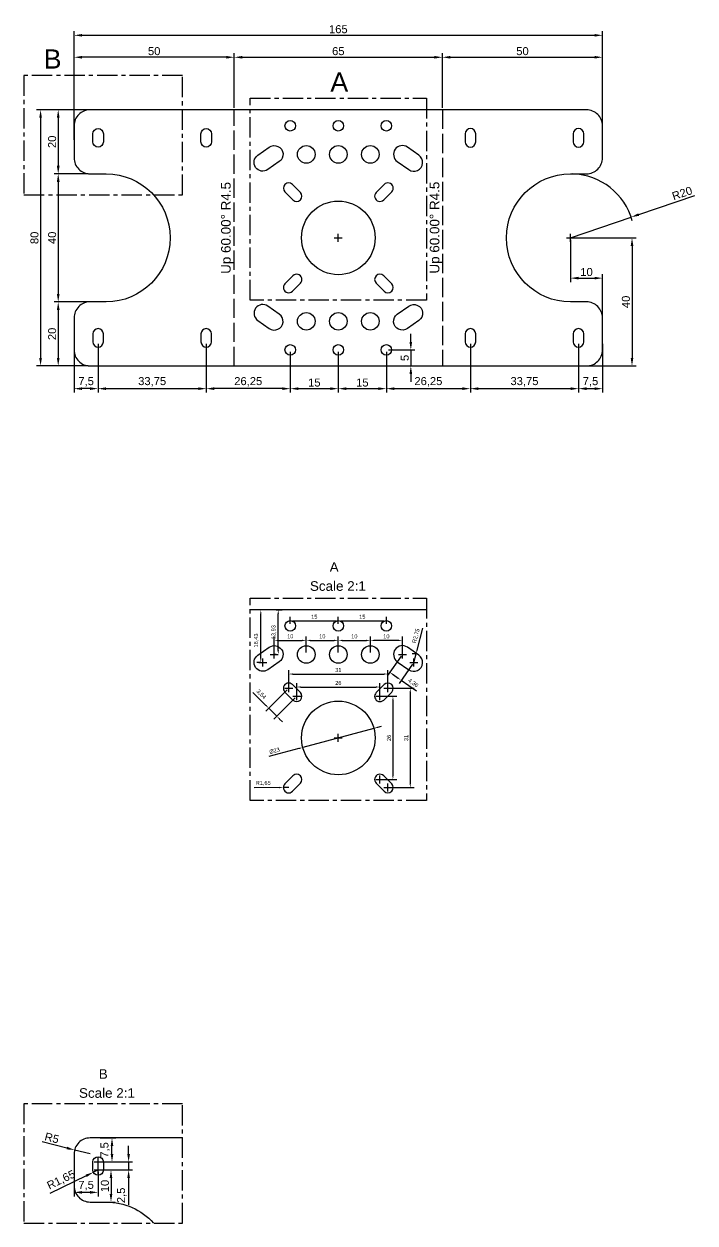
# Model space of a CAD drawing. Header units: millimetres. Extents: x -1183 to 567, y -229 to 859.
# Drawn here: x 357 to 566.5, y -189 to 185.5 of the extents above; entities that cross this region are included whole.
import ezdxf

# ---------------------------------------------------------------- set-up
doc = ezdxf.new("R2010")
doc.units = ezdxf.units.MM
doc.linetypes.add('ACAD_ISO02W100', pattern=[15, 12, -3])
doc.linetypes.add('CENTER', pattern=[50.8, 31.75, -6.35, 6.35, -6.35])
doc.layers.add('BORDER', color=7, linetype='Continuous')
doc.styles.get("Standard").update_dxf_attribs({"font": 'arial.ttf'})
doc.dimstyles.new('ISO-25', dxfattribs={"dimtxt": 2.5, "dimasz": 2.5, "dimexe": 1.25, "dimexo": 0.625, "dimtad": 1, "dimtxsty": 'Standard', "dimcen": 2.5, "dimadec": 0, "dimazin": 0, "dimtfac": 1, "dimtmove": 0, "dimatfit": 3, "dimfxl": 1, "dimarcsym": 0})

# ---------------------------------------------------------------- blocks, each defined once
blk = doc.blocks.new('*D32')
at = {"color": 0, "lineweight": -2}
for p, q in [((377.02, 158.7), (360.93, 158.7)), ((362.18, 156.2), (362.18, 81.2)), ((377.02, 78.7), (360.93, 78.7))]:
    blk.add_line(p, q, dxfattribs=at)
at = {"color": 0}
for points in [[(362.6, 156.2), (361.76, 156.2), (362.18, 158.7)], [(361.76, 81.2), (362.6, 81.2), (362.18, 78.7)]]:
    blk.add_solid(points, dxfattribs=at)
at = {"layer": 'Defpoints', "color": 0}
for p in [(377.65, 158.7), (362.18, 78.7), (377.65, 78.7)]:
    blk.add_point(p, dxfattribs=at)
at = {"color": 0, "insert": (360.28, 118.7), "char_height": 2.5, "attachment_point": 5, "rotation": 90}
blk.add_mtext('80', dxfattribs=at)
blk = doc.blocks.new('*D33')
at = {"color": 0, "lineweight": -2}
for p, q in [((377.02, 158.7), (366.44, 158.7)), ((367.69, 156.2), (367.69, 141.2)), ((377.02, 138.7), (366.44, 138.7))]:
    blk.add_line(p, q, dxfattribs=at)
at = {"color": 0}
for points in [[(368.11, 156.2), (367.27, 156.2), (367.69, 158.7)], [(367.27, 141.2), (368.11, 141.2), (367.69, 138.7)]]:
    blk.add_solid(points, dxfattribs=at)
at = {"layer": 'Defpoints', "color": 0}
for p in [(377.65, 158.7), (367.69, 138.7), (377.65, 138.7)]:
    blk.add_point(p, dxfattribs=at)
at = {"color": 0, "insert": (365.79, 148.7), "char_height": 2.5, "attachment_point": 5, "rotation": 90}
blk.add_mtext('20', dxfattribs=at)
blk = doc.blocks.new('*D34')
at = {"color": 0, "lineweight": -2}
for p, q in [((377.02, 138.7), (366.44, 138.7)), ((367.69, 136.2), (367.69, 101.2)), ((377.02, 98.7), (366.44, 98.7))]:
    blk.add_line(p, q, dxfattribs=at)
at = {"color": 0}
for points in [[(368.11, 136.2), (367.27, 136.2), (367.69, 138.7)], [(367.27, 101.2), (368.11, 101.2), (367.69, 98.7)]]:
    blk.add_solid(points, dxfattribs=at)
at = {"layer": 'Defpoints', "color": 0}
for p in [(377.65, 138.7), (367.69, 98.7), (377.65, 98.7)]:
    blk.add_point(p, dxfattribs=at)
at = {"color": 0, "insert": (365.79, 118.7), "char_height": 2.5, "attachment_point": 5, "rotation": 90}
blk.add_mtext('40', dxfattribs=at)
blk = doc.blocks.new('*D35')
at = {"color": 0, "lineweight": -2}
for p, q in [((377.02, 98.7), (366.44, 98.7)), ((367.69, 96.2), (367.69, 81.2)), ((377.02, 78.7), (366.44, 78.7))]:
    blk.add_line(p, q, dxfattribs=at)
at = {"color": 0}
for points in [[(368.11, 96.2), (367.27, 96.2), (367.69, 98.7)], [(367.27, 81.2), (368.11, 81.2), (367.69, 78.7)]]:
    blk.add_solid(points, dxfattribs=at)
at = {"layer": 'Defpoints', "color": 0}
for p in [(377.65, 98.7), (367.69, 78.7), (377.65, 78.7)]:
    blk.add_point(p, dxfattribs=at)
at = {"color": 0, "insert": (365.79, 88.7), "char_height": 2.5, "attachment_point": 5, "rotation": 90}
blk.add_mtext('20', dxfattribs=at)
blk = doc.blocks.new('*D36')
at = {"color": 0, "lineweight": -2}
for p, q in [((372.65, 149.33), (372.65, 183.21)), ((375.15, 181.96), (535.15, 181.96)), ((537.65, 149.33), (537.65, 183.21))]:
    blk.add_line(p, q, dxfattribs=at)
at = {"color": 0}
for points in [[(375.15, 182.38), (375.15, 181.55), (372.65, 181.96)], [(535.15, 181.55), (535.15, 182.38), (537.65, 181.96)]]:
    blk.add_solid(points, dxfattribs=at)
at = {"layer": 'Defpoints', "color": 0}
for p in [(537.65, 181.96), (372.65, 148.7), (537.65, 148.7)]:
    blk.add_point(p, dxfattribs=at)
at = {"color": 0, "insert": (455.15, 183.86), "char_height": 2.5, "attachment_point": 5}
blk.add_mtext('165', dxfattribs=at)
blk = doc.blocks.new('*D37')
at = {"color": 0, "lineweight": -2}
for p, q in [((372.65, 149.95), (372.65, 176.36)), ((422.65, 159.33), (422.65, 176.36)), ((420.15, 175.11), (375.15, 175.11))]:
    blk.add_line(p, q, dxfattribs=at)
at = {"color": 0}
for points in [[(375.15, 175.52), (375.15, 174.69), (372.65, 175.11)], [(420.15, 174.69), (420.15, 175.52), (422.65, 175.11)]]:
    blk.add_solid(points, dxfattribs=at)
at = {"layer": 'Defpoints', "color": 0}
for p in [(372.65, 175.11), (422.65, 158.7), (372.65, 149.33)]:
    blk.add_point(p, dxfattribs=at)
at = {"color": 0, "insert": (397.65, 177.01), "char_height": 2.5, "attachment_point": 5}
blk.add_mtext('50', dxfattribs=at)
blk = doc.blocks.new('*D38')
at = {"color": 0, "lineweight": -2}
for p, q in [((422.65, 159.33), (422.65, 176.36)), ((487.65, 159.33), (487.65, 176.36)), ((425.15, 175.11), (485.15, 175.11))]:
    blk.add_line(p, q, dxfattribs=at)
at = {"color": 0}
for points in [[(425.15, 175.52), (425.15, 174.69), (422.65, 175.11)], [(485.15, 174.69), (485.15, 175.52), (487.65, 175.11)]]:
    blk.add_solid(points, dxfattribs=at)
at = {"layer": 'Defpoints', "color": 0}
for p in [(487.65, 175.11), (422.65, 158.7), (487.65, 158.7)]:
    blk.add_point(p, dxfattribs=at)
at = {"color": 0, "insert": (455.15, 177.01), "char_height": 2.5, "attachment_point": 5}
blk.add_mtext('65', dxfattribs=at)
blk = doc.blocks.new('*D39')
at = {"color": 0, "lineweight": -2}
for p, q in [((487.65, 159.33), (487.65, 176.36)), ((537.65, 149.95), (537.65, 176.36)), ((490.15, 175.11), (535.15, 175.11))]:
    blk.add_line(p, q, dxfattribs=at)
at = {"color": 0}
for points in [[(490.15, 175.52), (490.15, 174.69), (487.65, 175.11)], [(535.15, 174.69), (535.15, 175.52), (537.65, 175.11)]]:
    blk.add_solid(points, dxfattribs=at)
at = {"layer": 'Defpoints', "color": 0}
for p in [(537.65, 175.11), (487.65, 158.7), (537.65, 149.33)]:
    blk.add_point(p, dxfattribs=at)
at = {"color": 0, "insert": (512.65, 177.01), "char_height": 2.5, "attachment_point": 5}
blk.add_mtext('50', dxfattribs=at)
blk = doc.blocks.new('*D40')
at = {"color": 0, "lineweight": -2}
for p, q in [((528.27, 118.7), (548.1, 118.7)), ((546.85, 116.2), (546.85, 81.2)), ((528.27, 78.7), (548.1, 78.7))]:
    blk.add_line(p, q, dxfattribs=at)
at = {"color": 0}
for points in [[(547.27, 116.2), (546.44, 116.2), (546.85, 118.7)], [(546.44, 81.2), (547.27, 81.2), (546.85, 78.7)]]:
    blk.add_solid(points, dxfattribs=at)
at = {"layer": 'Defpoints', "color": 0}
for p in [(527.65, 118.7), (527.65, 78.7), (546.85, 78.7)]:
    blk.add_point(p, dxfattribs=at)
at = {"color": 0, "insert": (544.95, 98.7), "char_height": 2.5, "attachment_point": 5, "rotation": 90}
blk.add_mtext('40', dxfattribs=at)
blk = doc.blocks.new('*D41')
at = {"color": 0, "lineweight": -2}
for p, q in [((527.65, 118.08), (527.65, 104.87)), ((530.15, 106.12), (535.15, 106.12)), ((537.65, 89.33), (537.65, 107.37))]:
    blk.add_line(p, q, dxfattribs=at)
at = {"color": 0}
for points in [[(530.15, 106.53), (530.15, 105.7), (527.65, 106.12)], [(535.15, 105.7), (535.15, 106.53), (537.65, 106.12)]]:
    blk.add_solid(points, dxfattribs=at)
at = {"layer": 'Defpoints', "color": 0}
for p in [(527.65, 118.7), (537.65, 106.12), (537.65, 88.7)]:
    blk.add_point(p, dxfattribs=at)
at = {"color": 0, "insert": (532.65, 108.02), "char_height": 2.5, "attachment_point": 5}
blk.add_mtext('10', dxfattribs=at)
blk = doc.blocks.new('*D43')
at = {"color": 0, "lineweight": -2}
for p, q in [((548.94, 125.98), (566.52, 131.98)), ((527.65, 118.7), (546.57, 125.17))]:
    blk.add_line(p, q, dxfattribs=at)
blk.add_arc((527.65, 118.7), 20, 15.277, 88.2094, dxfattribs=at)
at = {"color": 0}
blk.add_solid([(548.8, 126.37), (549.07, 125.58), (546.57, 125.17)], dxfattribs=at)
at = {"layer": 'Defpoints', "color": 0}
for p in [(546.57, 125.17), (527.65, 118.7)]:
    blk.add_point(p, dxfattribs=at)
at = {"color": 0, "insert": (562.5, 132.62), "char_height": 2.5, "attachment_point": 5, "rotation": 18.8585}
blk.add_mtext('R20', dxfattribs=at)
blk = doc.blocks.new('*D47')
at = {"color": 0, "lineweight": -2}
for p, q in [((380.15, 85.58), (380.15, 70.35)), ((413.9, 85.58), (413.9, 70.35)), ((382.65, 71.6), (411.4, 71.6))]:
    blk.add_line(p, q, dxfattribs=at)
at = {"color": 0}
for points in [[(382.65, 72.02), (382.65, 71.18), (380.15, 71.6)], [(411.4, 71.18), (411.4, 72.02), (413.9, 71.6)]]:
    blk.add_solid(points, dxfattribs=at)
at = {"layer": 'Defpoints', "color": 0}
for p in [(380.15, 86.2), (413.9, 86.2), (413.9, 71.6)]:
    blk.add_point(p, dxfattribs=at)
at = {"color": 0, "insert": (397.02, 73.73), "char_height": 2.5, "attachment_point": 5}
blk.add_mtext('33,75', dxfattribs=at)
blk = doc.blocks.new('*D48')
at = {"color": 0, "lineweight": -2}
for p, q in [((413.9, 85.58), (413.9, 70.35)), ((440.15, 82.93), (440.15, 70.35)), ((437.65, 71.6), (416.4, 71.6))]:
    blk.add_line(p, q, dxfattribs=at)
at = {"color": 0}
for points in [[(416.4, 72.02), (416.4, 71.18), (413.9, 71.6)], [(437.65, 71.18), (437.65, 72.02), (440.15, 71.6)]]:
    blk.add_solid(points, dxfattribs=at)
at = {"layer": 'Defpoints', "color": 0}
for p in [(413.9, 86.2), (440.15, 83.56), (413.9, 71.6)]:
    blk.add_point(p, dxfattribs=at)
at = {"color": 0, "insert": (427.02, 73.73), "char_height": 2.5, "attachment_point": 5}
blk.add_mtext('26,25', dxfattribs=at)
blk = doc.blocks.new('*D49')
at = {"color": 0, "lineweight": -2}
for p, q in [((440.15, 83.08), (440.15, 70.35)), ((455.15, 83.08), (455.15, 70.35)), ((442.65, 71.6), (452.65, 71.6))]:
    blk.add_line(p, q, dxfattribs=at)
at = {"color": 0}
for points in [[(442.65, 72.02), (442.65, 71.18), (440.15, 71.6)], [(452.65, 71.18), (452.65, 72.02), (455.15, 71.6)]]:
    blk.add_solid(points, dxfattribs=at)
at = {"layer": 'Defpoints', "color": 0}
for p in [(440.15, 83.7), (455.15, 83.7), (455.15, 71.6)]:
    blk.add_point(p, dxfattribs=at)
at = {"color": 0, "insert": (447.65, 73.5), "char_height": 2.5, "attachment_point": 5}
blk.add_mtext('15', dxfattribs=at)
blk = doc.blocks.new('*D50')
at = {"color": 0, "lineweight": -2}
for p, q in [((455.15, 83.08), (455.15, 70.35)), ((470.15, 83.08), (470.15, 70.35)), ((457.65, 71.6), (467.65, 71.6))]:
    blk.add_line(p, q, dxfattribs=at)
at = {"color": 0}
for points in [[(457.65, 72.02), (457.65, 71.18), (455.15, 71.6)], [(467.65, 71.18), (467.65, 72.02), (470.15, 71.6)]]:
    blk.add_solid(points, dxfattribs=at)
at = {"layer": 'Defpoints', "color": 0}
for p in [(455.15, 83.7), (470.15, 83.7), (470.15, 71.6)]:
    blk.add_point(p, dxfattribs=at)
at = {"color": 0, "insert": (462.65, 73.5), "char_height": 2.5, "attachment_point": 5}
blk.add_mtext('15', dxfattribs=at)
blk = doc.blocks.new('*D51')
at = {"color": 0, "lineweight": -2}
for p, q in [((477.79, 86.2), (477.79, 88.7)), ((470.77, 83.7), (479.04, 83.7)), ((477.79, 83.7), (477.79, 78.7)), ((470.77, 78.7), (479.04, 78.7)), ((477.79, 76.2), (477.79, 73.7))]:
    blk.add_line(p, q, dxfattribs=at)
at = {"color": 0}
for points in [[(477.37, 86.2), (478.2, 86.2), (477.79, 83.7)], [(478.2, 76.2), (477.37, 76.2), (477.79, 78.7)]]:
    blk.add_solid(points, dxfattribs=at)
at = {"layer": 'Defpoints', "color": 0}
for p in [(470.15, 83.7), (470.15, 78.7), (477.79, 78.7)]:
    blk.add_point(p, dxfattribs=at)
at = {"color": 0, "insert": (475.89, 81.2), "char_height": 2.5, "attachment_point": 5, "rotation": 90}
blk.add_mtext('5', dxfattribs=at)
blk = doc.blocks.new('*D53')
at = {"color": 0, "lineweight": -2}
for p, q in [((470.15, 83.08), (470.15, 70.35)), ((496.4, 85.58), (496.4, 70.35)), ((472.65, 71.6), (493.9, 71.6))]:
    blk.add_line(p, q, dxfattribs=at)
at = {"color": 0}
for points in [[(472.65, 72.02), (472.65, 71.18), (470.15, 71.6)], [(493.9, 71.18), (493.9, 72.02), (496.4, 71.6)]]:
    blk.add_solid(points, dxfattribs=at)
at = {"layer": 'Defpoints', "color": 0}
for p in [(496.4, 86.2), (470.15, 83.7), (496.4, 71.6)]:
    blk.add_point(p, dxfattribs=at)
at = {"color": 0, "insert": (483.27, 73.73), "char_height": 2.5, "attachment_point": 5}
blk.add_mtext('26,25', dxfattribs=at)
blk = doc.blocks.new('*D54')
at = {"color": 0, "lineweight": -2}
for p, q in [((496.4, 85.58), (496.4, 70.35)), ((530.15, 85.58), (530.15, 70.35)), ((498.9, 71.6), (527.65, 71.6))]:
    blk.add_line(p, q, dxfattribs=at)
at = {"color": 0}
for points in [[(498.9, 72.02), (498.9, 71.18), (496.4, 71.6)], [(527.65, 71.18), (527.65, 72.02), (530.15, 71.6)]]:
    blk.add_solid(points, dxfattribs=at)
at = {"layer": 'Defpoints', "color": 0}
for p in [(496.4, 86.2), (530.15, 86.2), (530.15, 71.6)]:
    blk.add_point(p, dxfattribs=at)
at = {"color": 0, "insert": (513.27, 73.73), "char_height": 2.5, "attachment_point": 5}
blk.add_mtext('33,75', dxfattribs=at)
blk = doc.blocks.new('*D55')
at = {"color": 0, "lineweight": -2}
for p, q in [((530.15, 85.58), (530.15, 70.35)), ((537.65, 85.58), (537.65, 70.35)), ((532.65, 71.6), (535.15, 71.6))]:
    blk.add_line(p, q, dxfattribs=at)
at = {"color": 0}
for points in [[(532.65, 72.02), (532.65, 71.18), (530.15, 71.6)], [(535.15, 71.18), (535.15, 72.02), (537.65, 71.6)]]:
    blk.add_solid(points, dxfattribs=at)
at = {"layer": 'Defpoints', "color": 0}
for p in [(530.15, 86.2), (537.65, 86.2), (537.65, 71.6)]:
    blk.add_point(p, dxfattribs=at)
at = {"color": 0, "insert": (533.9, 73.72), "char_height": 2.5, "attachment_point": 5}
blk.add_mtext('7,5', dxfattribs=at)
blk = doc.blocks.new('*D56')
at = {"color": 0, "lineweight": -2}
for p, q in [((372.65, 85.58), (372.65, 70.35)), ((380.15, 85.58), (380.15, 70.35)), ((377.65, 71.6), (375.15, 71.6))]:
    blk.add_line(p, q, dxfattribs=at)
at = {"color": 0}
for points in [[(375.15, 72.02), (375.15, 71.18), (372.65, 71.6)], [(377.65, 71.18), (377.65, 72.02), (380.15, 71.6)]]:
    blk.add_solid(points, dxfattribs=at)
at = {"layer": 'Defpoints', "color": 0}
for p in [(372.65, 86.2), (380.15, 86.2), (372.65, 71.6)]:
    blk.add_point(p, dxfattribs=at)
at = {"color": 0, "insert": (376.4, 73.72), "char_height": 2.5, "attachment_point": 5}
blk.add_mtext('7,5', dxfattribs=at)
blk = doc.blocks.new('*D67')
at = {"color": 0, "lineweight": -2}
for p, q in [((466.25, -34.51), (444.04, -40.48)), ((467.46, -34.18), (468.67, -33.86)), ((442.83, -40.8), (433.44, -43.33))]:
    blk.add_line(p, q, dxfattribs=at)
at = {"color": 0}
for points in [[(467.4, -33.98), (467.51, -34.38), (466.25, -34.51)], [(442.89, -41.01), (442.78, -40.6), (444.04, -40.48)]]:
    blk.add_solid(points, dxfattribs=at)
at = {"layer": 'Defpoints', "color": 0}
for p in [(466.25, -34.51), (444.04, -40.48)]:
    blk.add_point(p, dxfattribs=at)
at = {"color": 0, "insert": (435.23, -41.5), "char_height": 1.25, "attachment_point": 5, "rotation": 15.0526}
blk.add_mtext('%%c23', dxfattribs=at)
blk = doc.blocks.new('*D80')
at = {"color": 0, "lineweight": -2}
for p, q in [((474.79, -11.93), (470.52, -18.02)), ((478.36, -14.43), (474.1, -20.52)), ((472.26, -17.71), (473.79, -18.78)), ((474.81, -19.5), (479.56, -22.82))]:
    blk.add_line(p, q, dxfattribs=at)
at = {"color": 0}
for points in [[(472.38, -17.54), (472.15, -17.88), (471.24, -17)], [(473.67, -18.95), (473.91, -18.61), (474.81, -19.5)]]:
    blk.add_solid(points, dxfattribs=at)
at = {"layer": 'Defpoints', "color": 0}
for p in [(475.14, -11.42), (478.72, -13.92), (474.81, -19.5)]:
    blk.add_point(p, dxfattribs=at)
at = {"color": 0, "insert": (478.49, -20.39), "char_height": 1.25, "attachment_point": 5, "rotation": 325}
blk.add_mtext('4,36', dxfattribs=at)
blk = doc.blocks.new('*D81')
at = {"color": 0, "lineweight": -2}
for p, q in [((445.15, -10.8), (445.15, -5.77)), ((446.4, -7.02), (453.9, -7.02)), ((455.15, -10.8), (455.15, -5.77))]:
    blk.add_line(p, q, dxfattribs=at)
at = {"color": 0}
for points in [[(446.4, -6.81), (446.4, -7.23), (445.15, -7.02)], [(453.9, -7.23), (453.9, -6.81), (455.15, -7.02)]]:
    blk.add_solid(points, dxfattribs=at)
at = {"layer": 'Defpoints', "color": 0}
for p in [(455.15, -7.02), (445.15, -11.42), (455.15, -11.42)]:
    blk.add_point(p, dxfattribs=at)
at = {"color": 0, "insert": (450.15, -5.76), "char_height": 1.25, "attachment_point": 5}
blk.add_mtext('10', dxfattribs=at)
blk = doc.blocks.new('*D82')
at = {"color": 0, "lineweight": -2}
for p, q in [((455.15, -10.8), (455.15, -5.77)), ((456.4, -7.02), (463.9, -7.02)), ((465.15, -10.8), (465.15, -5.77))]:
    blk.add_line(p, q, dxfattribs=at)
at = {"color": 0}
for points in [[(456.4, -6.81), (456.4, -7.23), (455.15, -7.02)], [(463.9, -7.23), (463.9, -6.81), (465.15, -7.02)]]:
    blk.add_solid(points, dxfattribs=at)
at = {"layer": 'Defpoints', "color": 0}
for p in [(465.15, -7.02), (455.15, -11.42), (465.15, -11.42)]:
    blk.add_point(p, dxfattribs=at)
at = {"color": 0, "insert": (460.15, -5.76), "char_height": 1.25, "attachment_point": 5}
blk.add_mtext('10', dxfattribs=at)
blk = doc.blocks.new('*D83')
at = {"color": 0, "lineweight": -2}
for p, q in [((479.74, -10.06), (481.54, -3.22)), ((478.72, -13.92), (479.42, -11.26))]:
    blk.add_line(p, q, dxfattribs=at)
blk.add_arc((478.72, -13.92), 2.75, 68.05, 101.4732, dxfattribs=at)
at = {"color": 0}
blk.add_solid([(479.54, -10), (479.94, -10.11), (479.42, -11.26)], dxfattribs=at)
at = {"layer": 'Defpoints', "color": 0}
for p in [(478.72, -13.92), (479.42, -11.26)]:
    blk.add_point(p, dxfattribs=at)
at = {"color": 0, "insert": (479.48, -5.63), "char_height": 1.25, "attachment_point": 5, "rotation": 75.2001}
blk.add_mtext('R2,75', dxfattribs=at)
blk = doc.blocks.new('*D84')
at = {"color": 0, "lineweight": -2}
for p, q in [((439.2, -22.43), (432.55, -29.09)), ((432.55, -27.32), (428.49, -23.26)), ((441.7, -24.93), (435.05, -31.59)), ((435.93, -30.71), (433.43, -28.21)), ((436.82, -31.59), (437.7, -32.47))]:
    blk.add_line(p, q, dxfattribs=at)
at = {"color": 0}
for points in [[(432.4, -27.47), (432.7, -27.17), (433.43, -28.21)], [(436.96, -31.44), (436.67, -31.74), (435.93, -30.71)]]:
    blk.add_solid(points, dxfattribs=at)
at = {"layer": 'Defpoints', "color": 0}
for p in [(439.65, -21.99), (442.15, -24.49), (433.43, -28.21)]:
    blk.add_point(p, dxfattribs=at)
at = {"color": 0, "insert": (431.05, -23.88), "char_height": 1.25, "attachment_point": 5, "rotation": 315}
blk.add_mtext('3,54', dxfattribs=at)
blk = doc.blocks.new('*D85')
at = {"color": 0, "lineweight": -2}
for p, q in [((442.15, -23.87), (442.15, -20.34)), ((443.4, -21.59), (466.9, -21.59)), ((468.15, -23.87), (468.15, -20.34))]:
    blk.add_line(p, q, dxfattribs=at)
at = {"color": 0}
for points in [[(443.4, -21.38), (443.4, -21.79), (442.15, -21.59)], [(466.9, -21.79), (466.9, -21.38), (468.15, -21.59)]]:
    blk.add_solid(points, dxfattribs=at)
at = {"layer": 'Defpoints', "color": 0}
for p in [(468.15, -21.59), (442.15, -24.49), (468.15, -24.49)]:
    blk.add_point(p, dxfattribs=at)
at = {"color": 0, "insert": (455.15, -20.32), "char_height": 1.25, "attachment_point": 5}
blk.add_mtext('26', dxfattribs=at)
blk = doc.blocks.new('*D86')
at = {"color": 0, "lineweight": -2}
for p, q in [((468.77, -24.49), (473.45, -24.49)), ((472.2, -25.74), (472.2, -49.24)), ((468.77, -50.49), (473.45, -50.49))]:
    blk.add_line(p, q, dxfattribs=at)
at = {"color": 0}
for points in [[(472.41, -25.74), (471.99, -25.74), (472.2, -24.49)], [(471.99, -49.24), (472.41, -49.24), (472.2, -50.49)]]:
    blk.add_solid(points, dxfattribs=at)
at = {"layer": 'Defpoints', "color": 0}
for p in [(468.15, -24.49), (468.15, -50.49), (472.2, -50.49)]:
    blk.add_point(p, dxfattribs=at)
at = {"color": 0, "insert": (470.94, -37.49), "char_height": 1.25, "attachment_point": 5, "rotation": 90}
blk.add_mtext('26', dxfattribs=at)
blk = doc.blocks.new('*D87')
at = {"color": 0, "lineweight": -2}
for p, q in [((471.27, -21.99), (478.87, -21.99)), ((477.62, -23.24), (477.62, -51.74)), ((471.27, -52.99), (478.87, -52.99))]:
    blk.add_line(p, q, dxfattribs=at)
at = {"color": 0}
for points in [[(477.82, -23.24), (477.41, -23.24), (477.62, -21.99)], [(477.41, -51.74), (477.82, -51.74), (477.62, -52.99)]]:
    blk.add_solid(points, dxfattribs=at)
at = {"layer": 'Defpoints', "color": 0}
for p in [(470.65, -21.99), (470.65, -52.99), (477.62, -52.99)]:
    blk.add_point(p, dxfattribs=at)
at = {"color": 0, "insert": (476.35, -37.49), "char_height": 1.25, "attachment_point": 5, "rotation": 90}
blk.add_mtext('31', dxfattribs=at)
blk = doc.blocks.new('*D88')
at = {"color": 0, "lineweight": -2}
for p, q in [((439.65, -21.37), (439.65, -16.28)), ((440.9, -17.53), (469.4, -17.53)), ((470.65, -21.37), (470.65, -16.28))]:
    blk.add_line(p, q, dxfattribs=at)
at = {"color": 0}
for points in [[(440.9, -17.33), (440.9, -17.74), (439.65, -17.53)], [(469.4, -17.74), (469.4, -17.33), (470.65, -17.53)]]:
    blk.add_solid(points, dxfattribs=at)
at = {"layer": 'Defpoints', "color": 0}
for p in [(470.65, -17.53), (439.65, -21.99), (470.65, -21.99)]:
    blk.add_point(p, dxfattribs=at)
at = {"color": 0, "insert": (455.15, -16.27), "char_height": 1.25, "attachment_point": 5}
blk.add_mtext('31', dxfattribs=at)
blk = doc.blocks.new('*D89')
at = {"color": 0, "lineweight": -2}
for p, q in [((435.77, 2.51), (437.65, 2.51)), ((436.4, -10.17), (436.4, 1.26)), ((435.77, -11.42), (435.15, -11.42))]:
    blk.add_line(p, q, dxfattribs=at)
at = {"color": 0}
for points in [[(436.61, 1.26), (436.19, 1.26), (436.4, 2.51)], [(436.19, -10.17), (436.61, -10.17), (436.4, -11.42)]]:
    blk.add_solid(points, dxfattribs=at)
at = {"layer": 'Defpoints', "color": 0}
for p in [(435.15, 2.51), (436.4, 2.51), (436.4, -11.42)]:
    blk.add_point(p, dxfattribs=at)
at = {"color": 0, "insert": (435.02, -4.46), "char_height": 1.25, "attachment_point": 5, "rotation": 90}
blk.add_mtext('13,93', dxfattribs=at)
blk = doc.blocks.new('*D90')
at = {"color": 0, "lineweight": -2}
for p, q in [((430.95, 2.51), (429.7, 2.51)), ((430.95, -12.67), (430.95, 1.26)), ((430.95, -13.92), (429.7, -13.92))]:
    blk.add_line(p, q, dxfattribs=at)
at = {"color": 0}
for points in [[(431.16, 1.26), (430.74, 1.26), (430.95, 2.51)], [(430.74, -12.67), (431.16, -12.67), (430.95, -13.92)]]:
    blk.add_solid(points, dxfattribs=at)
at = {"layer": 'Defpoints', "color": 0}
for p in [(430.95, 2.51), (431.58, 2.51), (431.58, -13.92)]:
    blk.add_point(p, dxfattribs=at)
at = {"color": 0, "insert": (429.57, -7.05), "char_height": 1.25, "attachment_point": 5, "rotation": 90}
blk.add_mtext('16,43', dxfattribs=at)
blk = doc.blocks.new('*D91')
at = {"color": 0, "lineweight": -2}
for p, q in [((436.75, -53.01), (428.86, -53.04)), ((439.65, -52.99), (438, -53))]:
    blk.add_line(p, q, dxfattribs=at)
at = {"color": 0}
blk.add_solid([(436.75, -53.21), (436.74, -52.8), (438, -53)], dxfattribs=at)
at = {"layer": 'Defpoints', "color": 0}
for p in [(438, -53), (439.65, -52.99)]:
    blk.add_point(p, dxfattribs=at)
at = {"color": 0, "insert": (431.7, -51.65), "char_height": 1.25, "attachment_point": 5, "rotation": 0.2516}
blk.add_mtext('R1,65', dxfattribs=at)
blk = doc.blocks.new('*D103')
at = {"color": 0, "lineweight": -2}
for p, q in [((370.38, -165.58), (362.68, -163.62)), ((377.65, -167.44), (372.8, -166.2))]:
    blk.add_line(p, q, dxfattribs=at)
at = {"color": 0}
blk.add_solid([(370.28, -165.99), (370.48, -165.18), (372.8, -166.2)], dxfattribs=at)
at = {"layer": 'Defpoints', "color": 0}
for p in [(372.8, -166.2), (377.65, -167.44)]:
    blk.add_point(p, dxfattribs=at)
at = {"color": 0, "insert": (365.71, -162.44), "char_height": 2.5, "attachment_point": 5, "rotation": 345.6866}
blk.add_mtext('R5', dxfattribs=at)
blk = doc.blocks.new('*D113')
at = {"color": 0, "lineweight": -2}
for p, q in [((389.67, -167.44), (389.67, -164.94)), ((380.77, -169.94), (390.92, -169.94)), ((389.67, -169.94), (389.67, -172.44)), ((380.77, -172.44), (390.92, -172.44)), ((389.67, -174.94), (389.67, -183.3))]:
    blk.add_line(p, q, dxfattribs=at)
at = {"color": 0}
for points in [[(389.25, -167.44), (390.08, -167.44), (389.67, -169.94)], [(390.08, -174.94), (389.25, -174.94), (389.67, -172.44)]]:
    blk.add_solid(points, dxfattribs=at)
at = {"layer": 'Defpoints', "color": 0}
for p in [(380.15, -169.94), (380.15, -172.44), (389.67, -172.44)]:
    blk.add_point(p, dxfattribs=at)
at = {"color": 0, "insert": (387.54, -180.37), "char_height": 2.5, "attachment_point": 5, "rotation": 90}
blk.add_mtext('2,5', dxfattribs=at)
blk = doc.blocks.new('*D114')
at = {"color": 0, "lineweight": -2}
for p, q in [((376.41, -174.25), (365.03, -179.78)), ((380.15, -172.44), (378.66, -173.16))]:
    blk.add_line(p, q, dxfattribs=at)
at = {"color": 0}
blk.add_solid([(376.59, -174.63), (376.23, -173.88), (378.66, -173.16)], dxfattribs=at)
at = {"layer": 'Defpoints', "color": 0}
for p in [(378.66, -173.16), (380.15, -172.44)]:
    blk.add_point(p, dxfattribs=at)
at = {"color": 0, "insert": (368.67, -175.65), "char_height": 2.5, "attachment_point": 5, "rotation": 25.8944}
blk.add_mtext('R1,65', dxfattribs=at)
blk = doc.blocks.new('*D115')
at = {"color": 0, "lineweight": -2}
for p, q in [((372.65, -173.06), (372.65, -180.68)), ((380.15, -173.06), (380.15, -180.68)), ((377.65, -179.43), (375.15, -179.43))]:
    blk.add_line(p, q, dxfattribs=at)
at = {"color": 0}
for points in [[(375.15, -179.01), (375.15, -179.85), (372.65, -179.43)], [(377.65, -179.85), (377.65, -179.01), (380.15, -179.43)]]:
    blk.add_solid(points, dxfattribs=at)
at = {"layer": 'Defpoints', "color": 0}
for p in [(372.65, -172.44), (380.15, -172.44), (372.65, -179.43)]:
    blk.add_point(p, dxfattribs=at)
at = {"color": 0, "insert": (376.4, -177.31), "char_height": 2.5, "attachment_point": 5}
blk.add_mtext('7,5', dxfattribs=at)
blk = doc.blocks.new('*D116')
at = {"color": 0, "lineweight": -2}
for p, q in [((380.77, -162.44), (385.73, -162.44)), ((384.48, -167.44), (384.48, -164.94)), ((380.77, -169.94), (385.73, -169.94))]:
    blk.add_line(p, q, dxfattribs=at)
at = {"color": 0}
for points in [[(384.89, -164.94), (384.06, -164.94), (384.48, -162.44)], [(384.06, -167.44), (384.89, -167.44), (384.48, -169.94)]]:
    blk.add_solid(points, dxfattribs=at)
at = {"layer": 'Defpoints', "color": 0}
for p in [(380.15, -162.44), (384.48, -162.44), (380.15, -169.94)]:
    blk.add_point(p, dxfattribs=at)
at = {"color": 0, "insert": (382.36, -166.19), "char_height": 2.5, "attachment_point": 5, "rotation": 90}
blk.add_mtext('7,5', dxfattribs=at)
blk = doc.blocks.new('*D117')
at = {"color": 0, "lineweight": -2}
for p, q in [((380.77, -172.44), (385.42, -172.44)), ((384.17, -174.94), (384.17, -179.94)), ((380.77, -182.44), (385.42, -182.44))]:
    blk.add_line(p, q, dxfattribs=at)
at = {"color": 0}
for points in [[(384.59, -174.94), (383.76, -174.94), (384.17, -172.44)], [(383.76, -179.94), (384.59, -179.94), (384.17, -182.44)]]:
    blk.add_solid(points, dxfattribs=at)
at = {"layer": 'Defpoints', "color": 0}
for p in [(380.15, -172.44), (380.15, -182.44), (384.17, -182.44)]:
    blk.add_point(p, dxfattribs=at)
at = {"color": 0, "insert": (382.27, -177.44), "char_height": 2.5, "attachment_point": 5, "rotation": 90}
blk.add_mtext('10', dxfattribs=at)
blk = doc.blocks.new('*D118')
at = {"color": 0, "lineweight": -2}
for p, q in [((435.15, -10.8), (435.15, -5.77)), ((436.4, -7.02), (443.9, -7.02)), ((445.15, -10.8), (445.15, -5.77))]:
    blk.add_line(p, q, dxfattribs=at)
at = {"color": 0}
for points in [[(436.4, -6.81), (436.4, -7.23), (435.15, -7.02)], [(443.9, -7.23), (443.9, -6.81), (445.15, -7.02)]]:
    blk.add_solid(points, dxfattribs=at)
at = {"layer": 'Defpoints', "color": 0}
for p in [(445.15, -7.02), (435.15, -11.42), (445.15, -11.42)]:
    blk.add_point(p, dxfattribs=at)
at = {"color": 0, "insert": (440.15, -5.76), "char_height": 1.25, "attachment_point": 5}
blk.add_mtext('10', dxfattribs=at)
blk = doc.blocks.new('*D119')
at = {"color": 0, "lineweight": -2}
for p, q in [((465.15, -10.8), (465.15, -5.77)), ((473.89, -7.02), (466.4, -7.02)), ((475.14, -10.8), (475.14, -5.77))]:
    blk.add_line(p, q, dxfattribs=at)
at = {"color": 0}
for points in [[(466.4, -6.81), (466.4, -7.23), (465.15, -7.02)], [(473.89, -7.23), (473.89, -6.81), (475.14, -7.02)]]:
    blk.add_solid(points, dxfattribs=at)
at = {"layer": 'Defpoints', "color": 0}
for p in [(465.15, -7.02), (465.15, -11.42), (475.14, -11.42)]:
    blk.add_point(p, dxfattribs=at)
at = {"color": 0, "insert": (470.15, -5.76), "char_height": 1.25, "attachment_point": 5}
blk.add_mtext('10', dxfattribs=at)
blk = doc.blocks.new('*D144')
at = {"layer": 'BORDER', "color": 0, "lineweight": -2}
for p, q in [((440.15, -1.87), (440.15, 0.33)), ((455.15, -1.87), (455.15, 0.33)), ((441.4, -0.92), (453.9, -0.92))]:
    blk.add_line(p, q, dxfattribs=at)
at = {"layer": 'BORDER', "color": 0}
for points in [[(441.4, -0.71), (441.4, -1.13), (440.15, -0.92)], [(453.9, -1.13), (453.9, -0.71), (455.15, -0.92)]]:
    blk.add_solid(points, dxfattribs=at)
at = {"layer": 'Defpoints', "color": 0}
for p in [(440.15, -2.49), (455.15, -0.92), (455.15, -2.49)]:
    blk.add_point(p, dxfattribs=at)
at = {"layer": 'BORDER', "color": 0, "insert": (447.65, 0.34), "char_height": 1.25, "attachment_point": 5}
blk.add_mtext('15', dxfattribs=at)
blk = doc.blocks.new('*D145')
at = {"layer": 'BORDER', "color": 0, "lineweight": -2}
for p, q in [((455.15, -1.87), (455.15, 0.33)), ((470.15, -1.87), (470.15, 0.33)), ((456.4, -0.92), (468.9, -0.92))]:
    blk.add_line(p, q, dxfattribs=at)
at = {"layer": 'BORDER', "color": 0}
for points in [[(456.4, -0.71), (456.4, -1.13), (455.15, -0.92)], [(468.9, -1.13), (468.9, -0.71), (470.15, -0.92)]]:
    blk.add_solid(points, dxfattribs=at)
at = {"layer": 'Defpoints', "color": 0}
for p in [(455.15, -2.49), (470.15, -0.92), (470.15, -2.49)]:
    blk.add_point(p, dxfattribs=at)
at = {"layer": 'BORDER', "color": 0, "insert": (462.65, 0.34), "char_height": 1.25, "attachment_point": 5}
blk.add_mtext('15', dxfattribs=at)

msp = doc.modelspace()

# ---------------------------------------------------------------- linework, layer by layer
at = {"linetype": 'ACAD_ISO02W100', "ltscale": 0.5}
msp.add_line((422.646, 78.705), (422.646, 158.705), dxfattribs=at)
for p, q in [((455.146, 117.455), (455.146, 119.955)), ((527.646, 117.455), (527.646, 119.955)), ((453.896, 118.705), (456.396, 118.705)), ((526.396, 118.705), (528.896, 118.705)), ((435.147, -12.672), (435.147, -10.172)), ((475.144, -12.672), (475.144, -10.172)), ((430.326, -13.923), (432.826, -13.923)), ((431.576, -15.173), (431.576, -12.673)), ((433.897, -11.422), (436.397, -11.422)), ((473.894, -11.422), (476.394, -11.422)), ((477.466, -13.923), (479.966, -13.923)), ((478.716, -15.173), (478.716, -12.673)), ((438.396, -21.993), (440.896, -21.993)), ((439.646, -23.243), (439.646, -20.743)), ((469.396, -21.993), (471.896, -21.993)), ((470.646, -23.243), (470.646, -20.743)), ((440.896, -24.493), (443.396, -24.493)), ((442.146, -25.743), (442.146, -23.243)), ((466.896, -24.493), (469.396, -24.493)), ((468.146, -25.743), (468.146, -23.243)), ((455.146, -38.743), (455.146, -36.243)), ((453.896, -37.493), (456.396, -37.493)), ((466.896, -50.493), (469.396, -50.493)), ((468.146, -51.743), (468.146, -49.243)), ((470.646, -54.243), (470.646, -51.743)), ((469.396, -52.993), (471.896, -52.993)), ((378.896, -169.939), (381.396, -169.939)), ((380.146, -171.189), (380.146, -168.689)), ((380.146, -173.689), (380.146, -171.189)), ((378.896, -172.439), (381.396, -172.439))]:
    msp.add_line(p, q)
at = {"linetype": 'CENTER', "ltscale": 0.2}
for points in [[(357, 169.397), (357, 132.141), (406.48, 132.141), (406.48, 169.397)], [(427.646, -56.996), (427.646, 6.131), (482.647, 6.131), (482.647, -56.996)], [(357, -151.747), (357, -189.003), (406.48, -189.003), (406.48, -151.747)]]:
    msp.add_lwpolyline(points, close=True, dxfattribs=at)
msp.add_lwpolyline([(482.647, 99.201), (427.646, 99.201), (427.646, 162.328), (482.647, 162.328), (482.647, 99.201)], dxfattribs=at)
for points in [[(377.021, 78.705), (532.646, 78.705, 0.4142136), (537.646, 83.705), (537.646, 93.705, 0.4142136), (532.646, 98.705), (527.646, 98.705, -1), (527.646, 138.705), (532.646, 138.705, 0.4142136), (537.646, 143.705), (537.646, 153.705, 0.4142136), (532.646, 158.705), (377.646, 158.705, 0.4142136), (372.646, 153.705), (372.646, 143.705, 0.4142136), (377.646, 138.705), (382.646, 138.705, -1), (382.646, 98.705), (377.646, 98.705, 0.4142136), (372.646, 93.705), (372.646, 83.705, 0.4142136), (377.646, 78.705)], [(406.48, -162.439), (377.646, -162.439, 0.4142136), (372.646, -167.439), (372.646, -177.439, 0.4142136), (377.646, -182.439), (382.646, -182.439, -0.2116076), (397.46, -189.003, -0.6506994)]]:
    msp.add_lwpolyline(points, format="xyb")
at = {"linetype": 'ACAD_ISO02W100', "ltscale": 0.5}
msp.add_lwpolyline([(487.646, 158.705), (487.646, 78.705)], dxfattribs=at)
for points in [[(381.796, 151.205), (381.796, 148.705, -1), (378.496, 148.705), (378.496, 151.205, -1)], [(415.546, 151.205), (415.546, 148.705, -1), (412.246, 148.705), (412.246, 151.205, -1)], [(494.746, 148.705, 1), (498.046, 148.705), (498.046, 151.205, 1), (494.746, 151.205)], [(531.796, 151.205, 1), (528.496, 151.205), (528.496, 148.705, 1), (531.796, 148.705)], [(433.57, 147.028, -1), (436.725, 142.523), (433.153, 140.022, -1), (429.998, 144.527)], [(476.722, 147.028, 1), (473.567, 142.523), (477.138, 140.022, 1), (480.293, 144.527)], [(440.813, 135.371, 1), (438.479, 133.038), (440.979, 130.538, 1), (443.313, 132.871)], [(469.313, 130.538), (471.813, 133.038, 1), (469.479, 135.371), (466.979, 132.871, 1)], [(440.979, 106.871), (438.479, 104.371, 1), (440.813, 102.038), (443.313, 104.538, 1)], [(469.479, 102.038, 1), (471.813, 104.371), (469.313, 106.871, 1), (466.979, 104.538)], [(433.57, 90.381, 1), (436.725, 94.887), (433.153, 97.387, 1), (429.998, 92.882)], [(476.722, 90.381, -1), (473.567, 94.887), (477.138, 97.387, -1), (480.293, 92.882)], [(381.796, 86.205), (381.796, 88.705, 1), (378.496, 88.705), (378.496, 86.205, 1)], [(415.546, 86.205), (415.546, 88.705, 1), (412.246, 88.705), (412.246, 86.205, 1)], [(498.046, 86.205), (498.046, 88.705, 1), (494.746, 88.705), (494.746, 86.205, 1)], [(531.796, 86.205), (531.796, 88.705, 1), (528.496, 88.705), (528.496, 86.205, 1)], [(433.57, -9.169, -1), (436.725, -13.675), (433.153, -16.175, -1), (429.998, -11.67)], [(476.722, -9.169, 1), (473.567, -13.675), (477.138, -16.175, 1), (480.293, -11.67)], [(440.813, -20.826, 1), (438.479, -23.16), (440.979, -25.66, 1), (443.313, -23.326)], [(469.313, -25.66), (471.813, -23.16, 1), (469.479, -20.826), (466.979, -23.326, 1)], [(440.979, -49.326), (438.479, -51.826, 1), (440.813, -54.16), (443.313, -51.66, 1)], [(469.479, -54.16, 1), (471.813, -51.826), (469.313, -49.326, 1), (466.979, -51.66)], [(381.796, -169.939), (381.796, -172.439, -1), (378.496, -172.439), (378.496, -169.939, -1)]]:
    msp.add_lwpolyline(points, format="xyb", close=True)
msp.add_lwpolyline([(482.647, 2.507), (427.646, 2.507)])
for centre, radius in [((440.146, 153.705), 1.65), ((455.146, 153.705), 1.65), ((470.146, 153.705), 1.65), ((445.146, 144.775), 2.75), ((455.146, 144.775), 2.75), ((465.146, 144.775), 2.75), ((455.146, 118.705), 11.5), ((445.146, 92.635), 2.75), ((455.146, 92.635), 2.75), ((465.146, 92.635), 2.75), ((440.146, 83.705), 1.65), ((455.146, 83.705), 1.65), ((470.146, 83.705), 1.65), ((440.146, -2.493), 1.65), ((455.146, -2.493), 1.65), ((470.146, -2.493), 1.65), ((445.146, -11.423), 2.75), ((455.146, -11.423), 2.75), ((465.146, -11.423), 2.75), ((455.146, -37.493), 11.5)]:
    msp.add_circle(centre, radius)

# ---------------------------------------------------------------- texts
for s, height, p in [('B', 6, (363.141, 171.577)), ('A', 6, (452.656, 164.355)), ('A', 3, (452.455, 14.394)), ('Scale 2:1', 3, (446.279, 8.456)), ('B', 3, (380.343, -143.954)), ('Scale 2:1', 3, (374.167, -149.893))]:
    msp.add_text(s, height=height).set_placement(p)
for p in [(421.537, 107.462), (486.702, 107.551)]:
    msp.add_text('Up 60.00%%D R4.5', height=3, rotation=90).set_placement(p)

# ---------------------------------------------------------------- dimensions: what is measured, and where the dimension line sits
for base, p1, p2, picture, middle in [((537.646, 181.963), (372.646, 148.705), (537.646, 148.705), '*D36', (455.146, 181.963)), ((372.646, 175.108), (422.646, 158.705), (372.646, 149.33), '*D37', (397.646, 175.108))]:
    dim = msp.add_linear_dim(base=base, p1=p1, p2=p2, dimstyle='ISO-25')
    dim.commit()
    dim.dimension.update_dxf_attribs({"geometry": picture, "text_midpoint": middle, "dimtype": 160})
for base, p1, p2, picture, middle in [((487.646, 175.108), (422.646, 158.705), (487.646, 158.705), '*D38', (455.146, 177.009)), ((537.646, 175.108), (487.646, 158.705), (537.646, 149.33), '*D39', (512.646, 177.009)), ((537.646, 106.118), (527.646, 118.705), (537.646, 88.705), '*D41', (532.646, 108.019)), ((372.646, 71.599), (380.146, 86.205), (372.646, 86.205), '*D56', (376.396, 73.721)), ((413.896, 71.599), (380.146, 86.205), (413.896, 86.205), '*D47', (397.021, 73.726)), ((413.896, 71.599), (440.146, 83.556), (413.896, 86.205), '*D48', (427.021, 73.726)), ((496.396, 71.599), (470.146, 83.705), (496.396, 86.205), '*D53', (483.271, 73.726)), ((530.146, 71.599), (496.396, 86.205), (530.146, 86.205), '*D54', (513.271, 73.726)), ((537.646, 71.599), (530.146, 86.205), (537.646, 86.205), '*D55', (533.896, 73.721)), ((455.146, 71.599), (440.146, 83.705), (455.146, 83.705), '*D49', (447.646, 73.5)), ((470.146, 71.599), (455.146, 83.705), (470.146, 83.705), '*D50', (462.646, 73.5)), ((372.646, -179.429), (380.146, -172.439), (372.646, -172.439), '*D115', (376.396, -177.306))]:
    dim = msp.add_linear_dim(base=base, p1=p1, p2=p2, dimstyle='ISO-25')
    dim.commit()
    dim.dimension.update_dxf_attribs({"geometry": picture, "text_midpoint": middle})
for base, p1, p2, picture, middle in [((362.178, 78.705), (377.646, 158.705), (377.646, 78.705), '*D32', (360.277, 118.705)), ((367.69, 138.705), (377.646, 158.705), (377.646, 138.705), '*D33', (365.789, 148.705)), ((367.69, 98.705), (377.646, 138.705), (377.646, 98.705), '*D34', (365.789, 118.705)), ((546.852, 78.705), (527.646, 118.705), (527.646, 78.705), '*D40', (544.951, 98.705)), ((367.69, 78.705), (377.646, 98.705), (377.646, 78.705), '*D35', (365.789, 88.705)), ((477.787, 78.705), (470.146, 83.705), (470.146, 78.705), '*D51', (475.89, 81.205)), ((384.478, -162.439), (380.146, -169.939), (380.146, -162.439), '*D116', (382.356, -166.189)), ((389.667, -172.439), (380.146, -169.939), (380.146, -172.439), '*D113', (387.539, -180.371)), ((384.173, -182.439), (380.146, -172.439), (380.146, -182.439), '*D117', (382.271, -177.439))]:
    dim = msp.add_linear_dim(base=base, p1=p1, p2=p2, angle=90, dimstyle='ISO-25')
    dim.commit()
    dim.dimension.update_dxf_attribs({"geometry": picture, "text_midpoint": middle})
for center, mpoint, picture, middle in [((527.646, 118.705), (546.572, 125.169), '*D43', (563.111, 130.818)), ((377.646, -167.439), (372.801, -166.203), '*D103', (365.244, -164.275)), ((380.146, -172.439), (378.661, -173.16), '*D114', (369.596, -177.561))]:
    dim = msp.add_radius_dim(center=center, mpoint=mpoint, dimstyle='ISO-25')
    dim.commit()
    dim.dimension.update_dxf_attribs({"geometry": picture, "text_midpoint": middle, "dimtype": 164})
dim = msp.add_linear_dim(base=(430.948, 2.507), p1=(431.576, -13.923), p2=(431.576, 2.507), angle=90, dimstyle='ISO-25', override={"dimtxt": 1.25, "dimasz": 1.25})
dim.commit()
dim.dimension.update_dxf_attribs({"geometry": '*D90', "text_midpoint": (430.948, -7.046), "dimtype": 160})
dim = msp.add_linear_dim(base=(436.397, 2.507), p1=(436.397, -11.422), p2=(435.147, 2.507), angle=90, dimstyle='ISO-25', override={"dimtxt": 1.25, "dimasz": 1.25})
dim.commit()
dim.dimension.update_dxf_attribs({"geometry": '*D89', "text_midpoint": (435.021, -4.457)})
for center, mpoint, picture, middle in [((478.716, -13.923), (479.418, -11.264), '*D83', (480.814, -5.981)), ((439.646, -52.993), (437.996, -53), '*D91', (431.708, -53.028))]:
    dim = msp.add_radius_dim(center=center, mpoint=mpoint, dimstyle='ISO-25', override={"dimtxt": 1.25, "dimasz": 1.25})
    dim.commit()
    dim.dimension.update_dxf_attribs({"geometry": picture, "text_midpoint": middle, "dimtype": 164})
for base, p1, p2, picture, middle in [((445.146, -7.019), (435.147, -11.422), (445.146, -11.423), '*D118', (440.147, -5.756)), ((465.146, -7.019), (475.144, -11.422), (465.146, -11.423), '*D119', (470.145, -5.756))]:
    dim = msp.add_linear_dim(base=base, p1=p1, p2=p2, dimstyle='ISO-25', override={"dimtxt": 1.25, "dimasz": 1.25})
    dim.commit()
    dim.dimension.update_dxf_attribs({"geometry": picture, "text_midpoint": middle})
for p1, p2, distance, picture, middle in [((445.146, -11.423), (455.146, -11.423), 4.404, '*D81', (450.146, -5.756)), ((455.146, -11.423), (465.146, -11.423), 4.404, '*D82', (460.146, -5.756)), ((475.144, -11.422), (478.716, -13.923), -6.805, '*D80', (478.488, -20.391)), ((439.646, -21.993), (470.646, -21.993), 4.458, '*D88', (455.146, -16.271)), ((442.146, -24.493), (439.646, -21.993), 8.786, '*D84', (431.051, -23.877)), ((442.146, -24.493), (468.146, -24.493), 2.908, '*D85', (455.146, -20.322)), ((470.646, -21.993), (470.646, -52.993), 6.97, '*D87', (476.352, -37.493)), ((468.146, -24.493), (468.146, -50.493), 4.053, '*D86', (470.936, -37.493))]:
    dim = msp.add_aligned_dim(p1=p1, p2=p2, distance=distance, dimstyle='ISO-25', override={"dimtxt": 1.25, "dimasz": 1.25})
    dim.commit()
    dim.dimension.update_dxf_attribs({"geometry": picture, "text_midpoint": middle})
dim = msp.add_diameter_dim_2p(p1=(466.251, -34.506), p2=(444.04, -40.479), dimstyle='ISO-25', override={"dimtxt": 1.25, "dimasz": 1.25})
dim.commit()
dim.dimension.update_dxf_attribs({"geometry": '*D67', "text_midpoint": (435.566, -42.758), "dimtype": 163})
at = {"layer": 'BORDER'}
for base, p1, p2, picture, middle in [((455.146, -0.923), (440.146, -2.493), (455.146, -2.493), '*D144', (447.646, 0.341)), ((470.146, -0.923), (455.146, -2.493), (470.146, -2.493), '*D145', (462.646, 0.341))]:
    dim = msp.add_linear_dim(base=base, p1=p1, p2=p2, dimstyle='ISO-25', override={"dimtxt": 1.25, "dimasz": 1.25}, dxfattribs=at)
    dim.commit()
    dim.dimension.update_dxf_attribs({"geometry": picture, "text_midpoint": middle})

doc.saveas('drawing.dxf')
